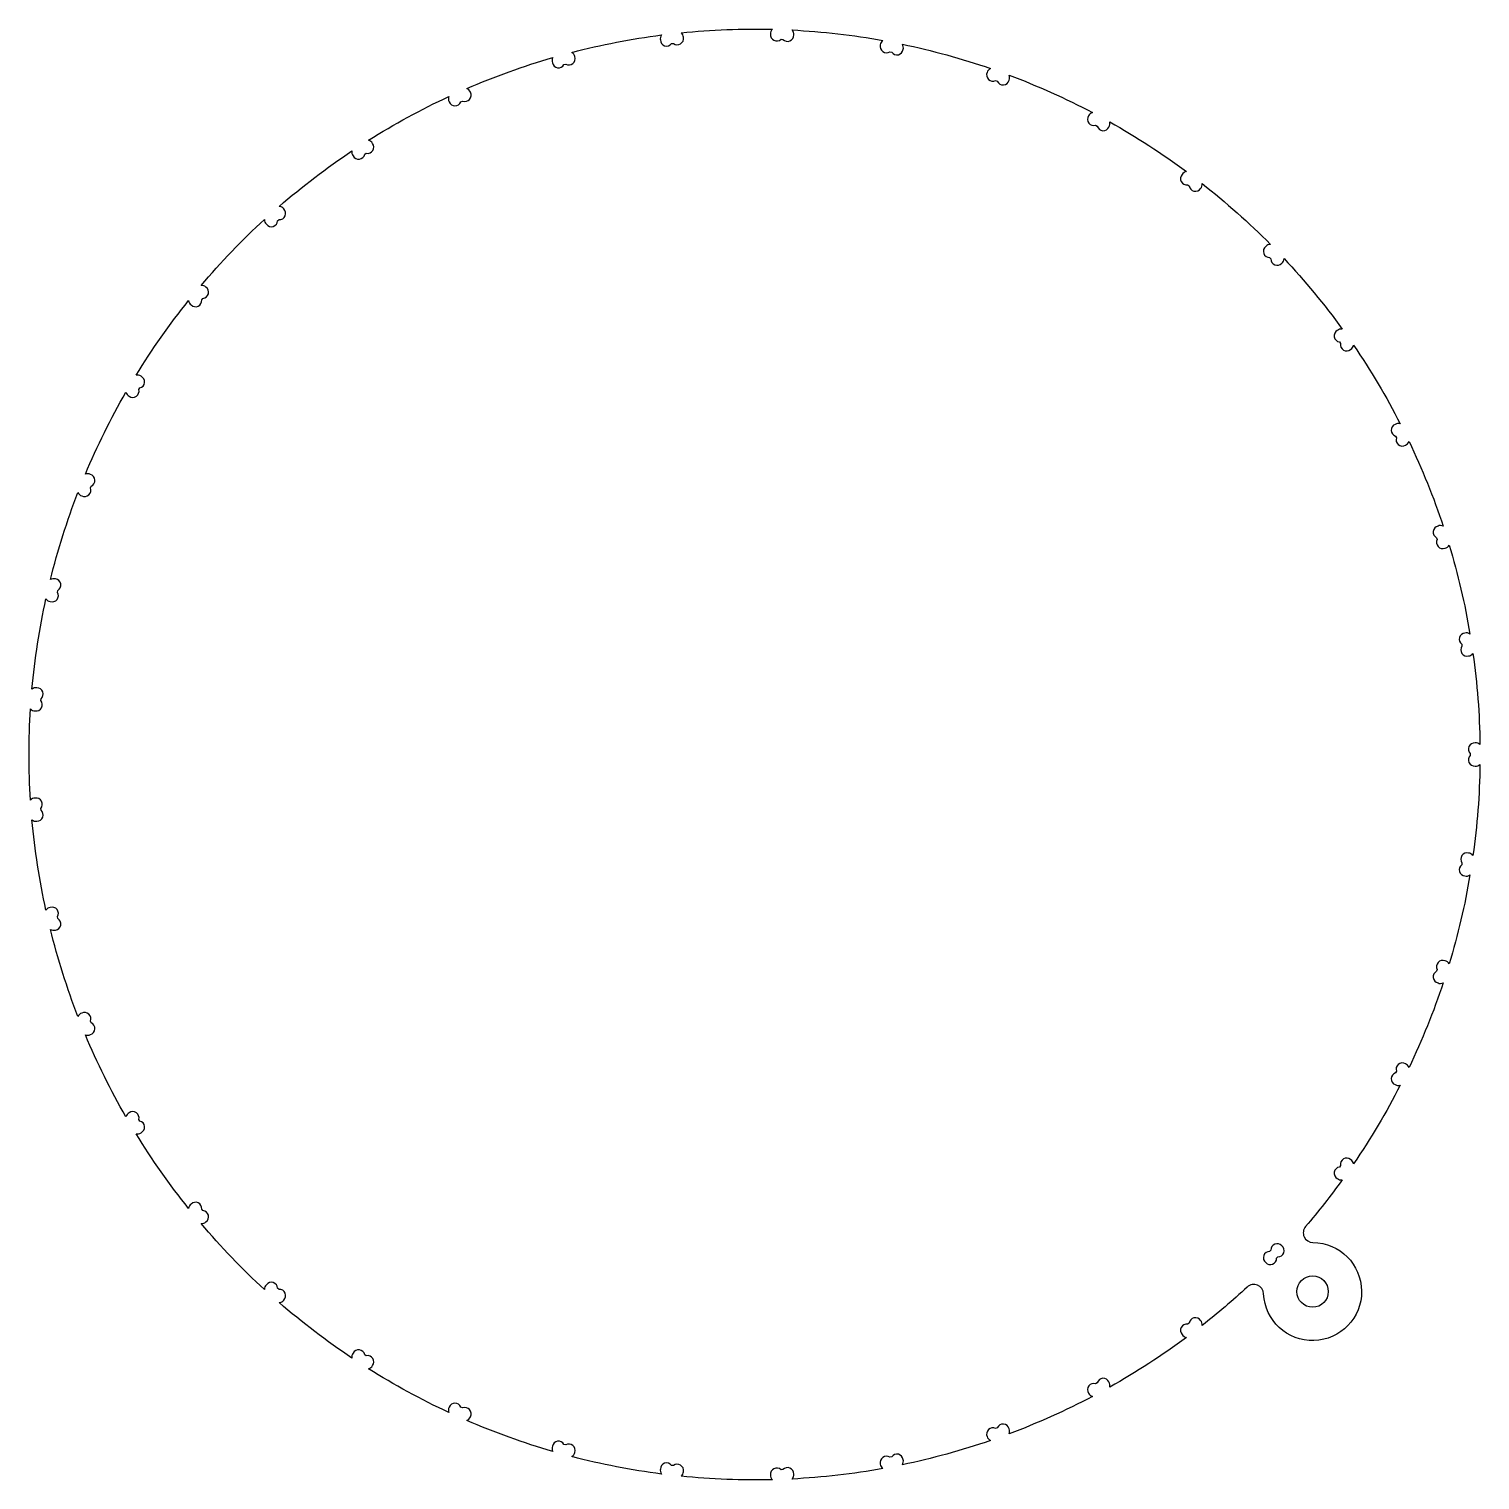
# Model space of a CAD drawing. Header units: millimetres. Extents: x -370 to 370, y -370 to 370.
import ezdxf

# ---------------------------------------------------------------- set-up
doc = ezdxf.new("R2010")
doc.units = ezdxf.units.MM
doc.layers.get('0').update_dxf_attribs({"linetype": 'CONTINUOUS'})

msp = doc.modelspace()

# ---------------------------------------------------------------- linework, layer by layer
for points in [[(366.4, -51.5, 0.214342), (364.1, -50.24, 0.695355), (360.79, -55.25), (360.65, -56.19, 0.695355), (362.29, -61.96, 0.214342), (364.86, -61.45, -0.03152), (354.24, -106.83, 0.214342), (352.16, -105.23, 0.695355), (348.13, -109.68), (347.85, -110.58, 0.695355), (348.58, -116.53, 0.214342), (351.21, -116.43, -0.03152), (333.78, -159.65, 0.214342), (331.97, -157.75, 0.695355), (327.31, -161.53), (326.89, -162.38, 0.695355), (326.71, -168.38, 0.214342), (329.32, -168.67, -0.03152), (305.5, -208.73, 0.214342), (304, -206.58, 0.695355), (298.82, -209.6), (298.27, -210.38, 0.695355), (297.18, -216.28, 0.214342), (299.71, -216.97, -0.020388), (281.04, -240.66, 0.637831), (284.8, -248.91, -2.324953), (259.63, -275.06, 0.637831), (251.24, -271.62, -0.020385), (228.29, -291.18, 0.214342), (227.5, -288.68, 0.695355), (221.65, -289.99), (220.89, -290.57, 0.695355), (218.07, -295.86, 0.214342), (220.28, -297.28, -0.03152), (181.16, -322.61, 0.214342), (180.77, -320.02, 0.695355), (174.78, -320.43), (173.95, -320.88, 0.695355), (170.35, -325.69, 0.214342), (172.32, -327.42, -0.03152), (129.79, -346.49, 0.214342), (129.8, -343.87, 0.695355), (123.82, -343.36), (122.93, -343.68, 0.695355), (118.64, -347.87, 0.214342), (120.32, -349.89, -0.03152), (75.38, -362.24, 0.214342), (75.79, -359.65, 0.695355), (69.96, -358.23), (69.03, -358.41, 0.695355), (64.15, -361.91, 0.214342), (65.5, -364.16, -0.03152), (19.2, -369.5, 0.214342), (20, -367, 0.695355), (14.45, -364.71), (13.51, -364.75, 0.695355), (8.15, -367.46, 0.214342), (9.14, -369.89, -0.03152), (-37.43, -368.1, 0.214342), (-36.26, -365.76, 0.695355), (-41.39, -362.65), (-42.33, -362.54, 0.695355), (-48.04, -364.4, 0.214342), (-47.43, -366.95, -0.03152), (-93.18, -358.07, 0.214342), (-91.66, -355.93, 0.695355), (-96.26, -352.08), (-97.18, -351.83, 0.695355), (-103.1, -352.79, 0.214342), (-102.89, -355.41, -0.03152), (-146.75, -339.65, 0.214342), (-144.92, -337.77, 0.695355), (-148.88, -333.26), (-149.74, -332.87, 0.695355), (-155.74, -332.92, 0.214342), (-155.93, -335.54, -0.03152), (-196.88, -313.27, 0.214342), (-194.78, -311.69, 0.695355), (-198, -306.63), (-198.8, -306.11, 0.695355), (-204.74, -305.24, 0.214342), (-205.33, -307.8, -0.03152), (-242.39, -279.55, 0.214342), (-240.08, -278.3, 0.695355), (-242.49, -272.81), (-243.2, -272.18, 0.695355), (-248.93, -270.41, 0.214342), (-249.91, -272.85, -0.03152), (-282.22, -239.27, 0.214342), (-279.75, -238.39, 0.695355), (-281.29, -232.59), (-281.9, -231.86, 0.695355), (-287.29, -229.25, 0.214342), (-288.63, -231.5, -0.03152), (-315.44, -193.39, 0.214342), (-312.86, -192.9, 0.695355), (-313.5, -186.93), (-313.99, -186.11, 0.695355), (-318.92, -182.7, 0.214342), (-320.58, -184.73, -0.03152), (-341.26, -142.97, 0.214342), (-338.64, -142.88, 0.695355), (-338.36, -136.88), (-338.72, -136, 0.695355), (-343.07, -131.88, 0.214342), (-345.03, -133.63, -0.03152), (-359.09, -89.2, 0.214342), (-356.48, -89.51, 0.695355), (-355.29, -83.63), (-355.51, -82.7, 0.695355), (-359.18, -77.96, 0.214342), (-361.38, -79.4, -0.03152), (-368.49, -33.34, 0.214342), (-365.97, -34.04, 0.695355), (-363.89, -28.41), (-363.97, -27.47, 0.695355), (-366.88, -22.22, 0.214342), (-369.27, -23.3, -0.03152), (-369.27, 23.3, 0.214342), (-366.88, 22.22, 0.695355), (-363.97, 27.47), (-363.89, 28.41, 0.695355), (-365.97, 34.04, 0.214342), (-368.49, 33.34, -0.03152), (-361.38, 79.4, 0.214342), (-359.18, 77.96, 0.695355), (-355.51, 82.7), (-355.29, 83.63, 0.695355), (-356.48, 89.51, 0.214342), (-359.09, 89.2, -0.03152), (-345.03, 133.63, 0.214342), (-343.07, 131.88, 0.695355), (-338.72, 136), (-338.36, 136.88, 0.695355), (-338.64, 142.88, 0.214342), (-341.26, 142.97, -0.03152), (-320.58, 184.73, 0.214342), (-318.92, 182.7, 0.695355), (-313.99, 186.11), (-313.5, 186.93, 0.695355), (-312.86, 192.9, 0.214342), (-315.44, 193.39, -0.03152), (-288.63, 231.5, 0.214342), (-287.29, 229.25, 0.695355), (-281.9, 231.86), (-281.29, 232.59, 0.695355), (-279.75, 238.39, 0.214342), (-282.22, 239.27, -0.03152), (-249.91, 272.85, 0.214342), (-248.93, 270.41, 0.695355), (-243.2, 272.18), (-242.49, 272.81, 0.695355), (-240.08, 278.3, 0.214342), (-242.39, 279.55, -0.03152), (-205.33, 307.8, 0.214342), (-204.74, 305.24, 0.695355), (-198.8, 306.11), (-198, 306.63, 0.695355), (-194.78, 311.69, 0.214342), (-196.88, 313.27, -0.03152), (-155.93, 335.54, 0.214342), (-155.74, 332.92, 0.695355), (-149.74, 332.87), (-148.88, 333.26, 0.695355), (-144.92, 337.77, 0.214342), (-146.75, 339.65, -0.03152), (-102.89, 355.41, 0.214342), (-103.1, 352.79, 0.695355), (-97.18, 351.83), (-96.26, 352.08, 0.695355), (-91.66, 355.93, 0.214342), (-93.18, 358.07, -0.03152), (-47.43, 366.95, 0.214342), (-48.04, 364.4, 0.695355), (-42.33, 362.54), (-41.39, 362.65, 0.695355), (-36.26, 365.76, 0.214342), (-37.43, 368.1, -0.03152), (9.14, 369.89, 0.214342), (8.15, 367.46, 0.695355), (13.51, 364.75), (14.45, 364.71, 0.695355), (20, 367, 0.214342), (19.2, 369.5, -0.03152), (65.5, 364.16, 0.214342), (64.15, 361.91, 0.695355), (69.03, 358.41), (69.96, 358.23, 0.695355), (75.79, 359.65, 0.214342), (75.38, 362.24, -0.03152), (120.32, 349.89, 0.214342), (118.64, 347.87, 0.695355), (122.93, 343.68), (123.82, 343.36, 0.695355), (129.8, 343.87, 0.214342), (129.79, 346.49, -0.03152), (172.32, 327.42, 0.214342), (170.35, 325.69, 0.695355), (173.95, 320.88), (174.78, 320.43, 0.695355), (180.77, 320.02, 0.214342), (181.16, 322.61, -0.03152), (220.28, 297.28, 0.214342), (218.07, 295.86, 0.695355), (220.89, 290.57), (221.65, 289.99, 0.695355), (227.5, 288.68, 0.214342), (228.29, 291.18, -0.03152), (263.08, 260.17, 0.214342), (260.68, 259.11, 0.695355), (262.66, 253.44), (263.32, 252.76, 0.695355), (268.9, 250.56, 0.214342), (270.06, 252.92, -0.03152), (299.71, 216.97, 0.214342), (297.18, 216.28, 0.695355), (298.27, 210.38), (298.82, 209.6, 0.695355), (304, 206.58, 0.214342), (305.5, 208.73, -0.03152), (329.32, 168.67, 0.214342), (326.71, 168.38, 0.695355), (326.89, 162.38), (327.31, 161.53, 0.695355), (331.97, 157.75, 0.214342), (333.78, 159.65, -0.03152), (351.21, 116.43, 0.214342), (348.58, 116.53, 0.695355), (347.85, 110.58), (348.13, 109.68, 0.695355), (352.16, 105.23, 0.214342), (354.24, 106.83, -0.03152), (364.86, 61.45, 0.214342), (362.29, 61.96, 0.695355), (360.65, 56.19), (360.79, 55.25, 0.695355), (364.1, 50.24, 0.214342), (366.4, 51.5, -0.03152), (369.97, 5.03, 0.214342), (367.5, 5.93, 0.695355), (365, 0.47), (365, -0.47, 0.695355), (367.5, -5.93, 0.214342), (369.97, -5.03, -0.03152)], [(268.9, -250.56, 0.695355), (263.32, -252.76), (262.66, -253.44, 0.695355), (260.68, -259.11, 0.695404), (266.26, -256.91, 0.000641), (266.92, -256.23, 0.695404)]]:
    msp.add_lwpolyline(points, format="xyb", close=True)
msp.add_circle((284.6, -273.91), 8)

doc.saveas('drawing.dxf')
